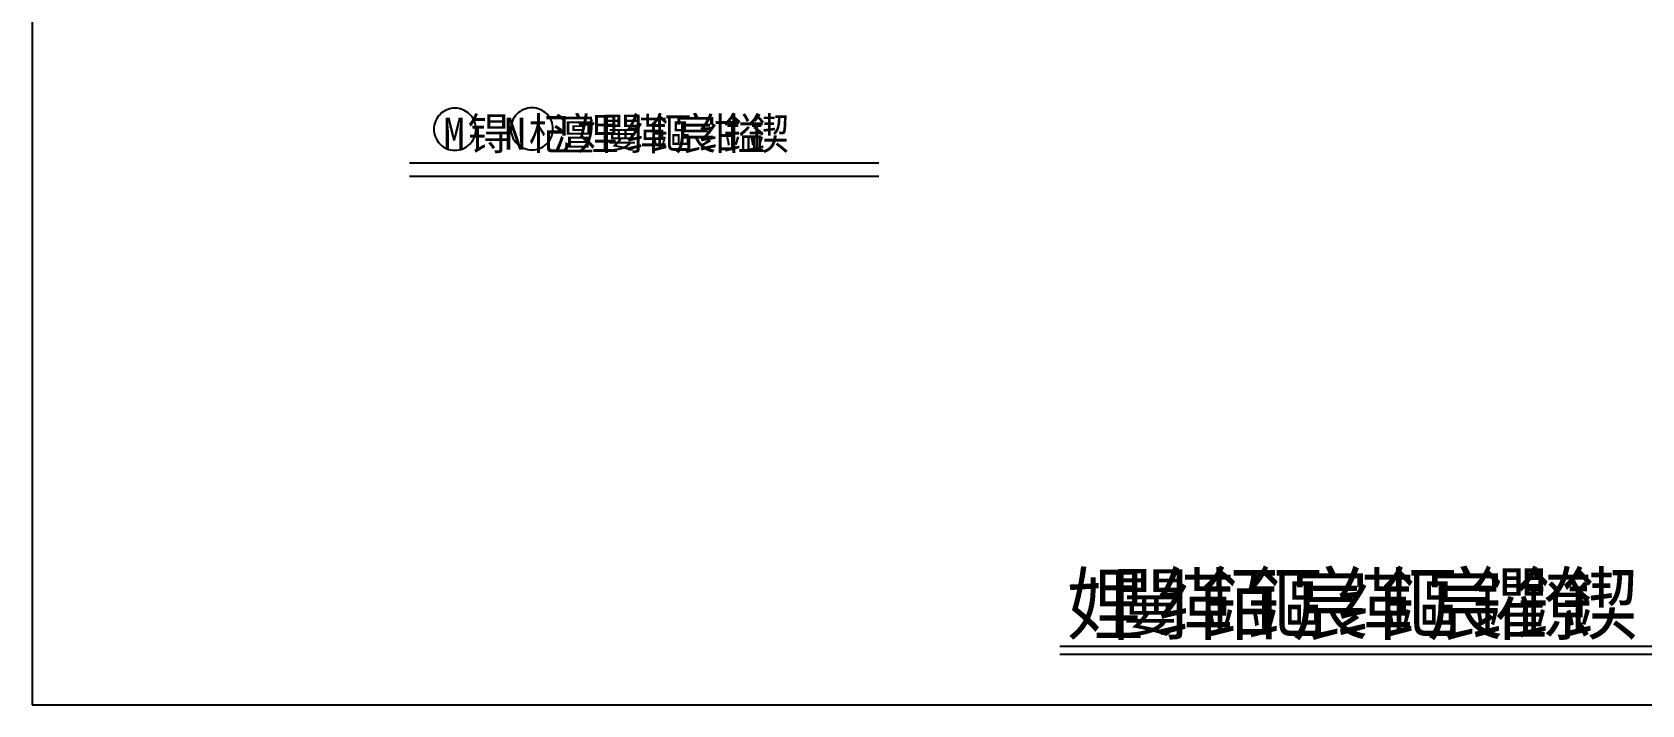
# Model space of a CAD drawing. Header units: metres. Extents: x 0 to 420, y 0 to 297.
# Drawn here: x 0 to 241.3, y 0 to 100.9 of the extents above; entities that cross this region are included whole.
import ezdxf

# ---------------------------------------------------------------- set-up
doc = ezdxf.new("R2010")
doc.units = ezdxf.units.M

msp = doc.modelspace()

# ---------------------------------------------------------------- linework, layer by layer
for p, q in [((0, 297), (0, 0)), ((62.45, 89.36), (62.15, 89.26)), ((62.75, 89.44), (62.45, 89.36)), ((63.05, 89.48), (62.75, 89.44)), ((63.36, 89.5), (63.05, 89.48)), ((63.67, 89.48), (63.36, 89.5)), ((63.98, 89.44), (63.67, 89.48)), ((64.28, 89.36), (63.98, 89.44)), ((64.57, 89.26), (64.28, 89.36)), ((73.7, 89.31), (73.42, 89.18)), ((73.99, 89.42), (73.7, 89.31)), ((74.29, 89.49), (73.99, 89.42)), ((74.6, 89.54), (74.29, 89.49)), ((74.91, 89.55), (74.6, 89.54)), ((75.22, 89.54), (74.91, 89.55)), ((75.52, 89.49), (75.22, 89.54)), ((75.82, 89.42), (75.52, 89.49)), ((76.11, 89.31), (75.82, 89.42)), ((76.39, 89.18), (76.11, 89.31)), ((60.27, 86.96), (60.22, 86.65)), ((60.34, 87.26), (60.27, 86.96)), ((60.45, 87.55), (60.34, 87.26)), ((60.58, 87.83), (60.45, 87.55)), ((60.74, 88.09), (60.58, 87.83)), ((60.92, 88.34), (60.74, 88.09)), ((61.13, 88.57), (60.92, 88.34)), ((61.36, 88.78), (61.13, 88.57)), ((61.61, 88.97), (61.36, 88.78)), ((61.87, 89.12), (61.61, 88.97)), ((62.15, 89.26), (61.87, 89.12)), ((64.85, 89.12), (64.57, 89.26)), ((65.11, 88.97), (64.85, 89.12)), ((65.36, 88.78), (65.11, 88.97)), ((65.59, 88.57), (65.36, 88.78)), ((65.8, 88.34), (65.59, 88.57)), ((65.99, 88.09), (65.8, 88.34)), ((66.14, 87.83), (65.99, 88.09)), ((66.28, 87.55), (66.14, 87.83)), ((66.38, 87.26), (66.28, 87.55)), ((66.46, 86.96), (66.38, 87.26)), ((66.5, 86.65), (66.46, 86.96)), ((71.81, 87.01), (71.77, 86.71)), ((71.89, 87.31), (71.81, 87.01)), ((71.99, 87.61), (71.89, 87.31)), ((72.12, 87.89), (71.99, 87.61)), ((72.28, 88.15), (72.12, 87.89)), ((72.47, 88.4), (72.28, 88.15)), ((72.68, 88.63), (72.47, 88.4)), ((72.9, 88.84), (72.68, 88.63)), ((73.15, 89.02), (72.9, 88.84)), ((73.42, 89.18), (73.15, 89.02)), ((76.66, 89.02), (76.39, 89.18)), ((76.91, 88.84), (76.66, 89.02)), ((77.14, 88.63), (76.91, 88.84)), ((77.35, 88.4), (77.14, 88.63)), ((77.53, 88.15), (77.35, 88.4)), ((77.69, 87.89), (77.53, 88.15)), ((77.82, 87.61), (77.69, 87.89)), ((77.93, 87.31), (77.82, 87.61)), ((78, 87.01), (77.93, 87.31)), ((78.05, 86.71), (78, 87.01)), ((60.22, 86.65), (60.2, 86.34)), ((60.2, 86.34), (60.22, 86.03)), ((60.22, 86.03), (60.27, 85.73)), ((60.27, 85.73), (60.34, 85.42)), ((60.34, 85.42), (60.45, 85.13)), ((60.45, 85.13), (60.58, 84.85)), ((60.58, 84.85), (60.74, 84.59)), ((60.74, 84.59), (60.92, 84.34)), ((65.8, 84.34), (65.99, 84.59)), ((65.99, 84.59), (66.14, 84.85)), ((66.14, 84.85), (66.28, 85.13)), ((66.28, 85.13), (66.38, 85.42)), ((66.38, 85.42), (66.46, 85.73)), ((66.46, 85.73), (66.5, 86.03)), ((66.52, 86.34), (66.5, 86.65)), ((66.5, 86.03), (66.52, 86.34)), ((71.77, 86.71), (71.75, 86.4)), ((71.75, 86.4), (71.77, 86.09)), ((71.77, 86.09), (71.81, 85.78)), ((71.81, 85.78), (71.89, 85.48)), ((71.89, 85.48), (71.99, 85.19)), ((71.99, 85.19), (72.12, 84.91)), ((72.12, 84.91), (72.28, 84.64)), ((72.28, 84.64), (72.47, 84.4)), ((77.35, 84.4), (77.53, 84.64)), ((77.53, 84.64), (77.69, 84.91)), ((77.69, 84.91), (77.82, 85.19)), ((77.82, 85.19), (77.93, 85.48)), ((77.93, 85.48), (78, 85.78)), ((78, 85.78), (78.05, 86.09)), ((78.06, 86.4), (78.05, 86.71)), ((78.05, 86.09), (78.06, 86.4)), ((60.92, 84.34), (61.13, 84.11)), ((61.13, 84.11), (61.36, 83.9)), ((61.36, 83.9), (61.61, 83.72)), ((61.61, 83.72), (61.87, 83.56)), ((61.87, 83.56), (62.15, 83.42)), ((62.15, 83.42), (62.45, 83.32)), ((62.45, 83.32), (62.75, 83.25)), ((62.75, 83.25), (63.05, 83.2)), ((63.05, 83.2), (63.36, 83.18)), ((63.36, 83.18), (63.67, 83.2)), ((63.67, 83.2), (63.98, 83.25)), ((63.98, 83.25), (64.28, 83.32)), ((64.28, 83.32), (64.57, 83.42)), ((64.57, 83.42), (64.85, 83.56)), ((64.85, 83.56), (65.11, 83.72)), ((65.11, 83.72), (65.36, 83.9)), ((65.36, 83.9), (65.59, 84.11)), ((65.59, 84.11), (65.8, 84.34)), ((72.47, 84.4), (72.68, 84.17)), ((72.68, 84.17), (72.9, 83.96)), ((72.9, 83.96), (73.15, 83.77)), ((73.15, 83.77), (73.42, 83.61)), ((73.42, 83.61), (73.7, 83.48)), ((73.7, 83.48), (73.99, 83.38)), ((73.99, 83.38), (74.29, 83.3)), ((74.29, 83.3), (74.6, 83.26)), ((74.6, 83.26), (74.91, 83.24)), ((74.91, 83.24), (75.22, 83.26)), ((75.22, 83.26), (75.52, 83.3)), ((75.52, 83.3), (75.82, 83.38)), ((75.82, 83.38), (76.11, 83.48)), ((76.11, 83.48), (76.39, 83.61)), ((76.39, 83.61), (76.66, 83.77)), ((76.66, 83.77), (76.91, 83.96)), ((76.91, 83.96), (77.14, 84.17)), ((77.14, 84.17), (77.35, 84.4)), ((56.56, 81.31), (126.93, 81.31)), ((56.56, 79.31), (126.93, 79.31)), ((154.04, 8.78), (261.75, 8.78)), ((154.04, 7.62), (261.75, 7.62)), ((0, 0), (420, 0))]:
    msp.add_line(p, q)

# ---------------------------------------------------------------- texts
for s, height, p in [('M', 4.8, (61.62, 83.28)), ('锝', 4.8, (65.27, 83.28)), ('N', 4.8, (70.74, 83.28)), ('杞', 4.8, (74.39, 83.28)), ('澶', 4.8, (78.04, 83.28)), ('娌', 4.8, (81.69, 83.28)), ('闄', 4.8, (85.33, 83.28)), ('缂', 4.8, (88.98, 83.28)), ('鏂', 4.8, (92.63, 83.28)), ('宸', 4.8, (96.28, 83.28)), ('绀', 4.8, (99.93, 83.28)), ('鎰', 4.8, (103.58, 83.28)), ('鍥', 4.8, (107.23, 83.28)), ('娌', 8.85, (155.11, 10.69)), ('闄', 8.85, (161.85, 10.69)), ('缂', 8.85, (168.58, 10.69)), ('銆', 8.85, (175.32, 10.69)), ('鏂', 8.85, (182.06, 10.69)), ('宸', 8.85, (188.79, 10.69)), ('缂', 8.85, (195.53, 10.69)), ('鏂', 8.85, (202.26, 10.69)), ('宸', 8.85, (209, 10.69)), ('鑺', 8.85, (215.74, 10.69)), ('鐐', 8.85, (222.47, 10.69)), ('鍥', 8.85, (229.21, 10.69))]:
    msp.add_text(s, height=height).set_placement(p)

doc.saveas('drawing.dxf')
